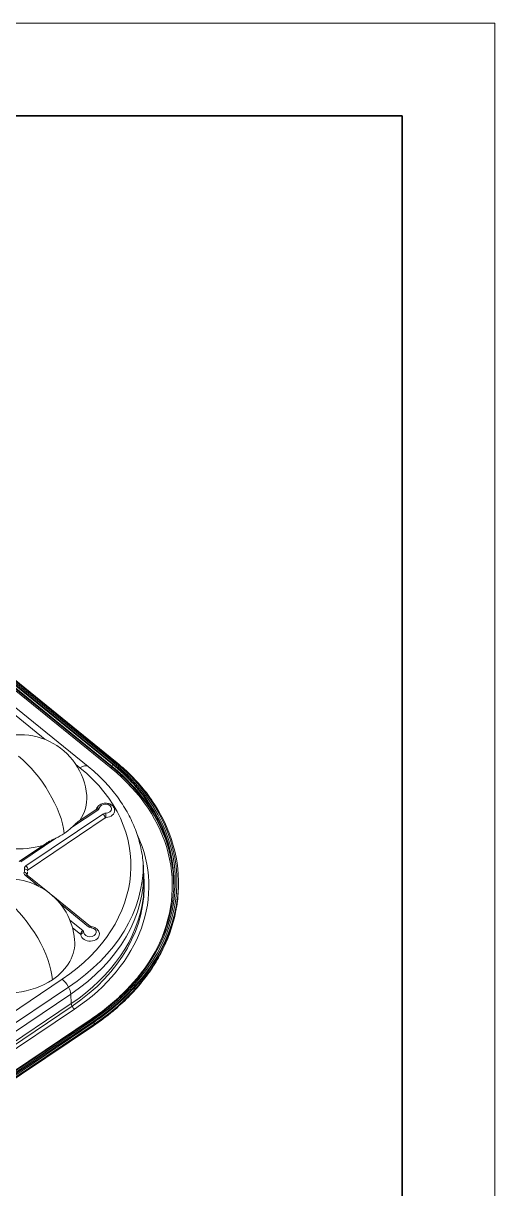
# Model space of a CAD drawing. Header units: millimetres. Extents: x 409 to 2276, y 1039 to 1674.
# Drawn here: x 2122.8 to 2275.8, y 1295.8 to 1673.7 of the extents above; entities that cross this region are included whole.
import ezdxf
from ezdxf.enums import TextEntityAlignment as Align

# ---------------------------------------------------------------- set-up
doc = ezdxf.new("R2010")
doc.units = ezdxf.units.MM
for name, color, linetype, lineweight in [('文字层', 3, 'Continuous', 18), ('粗实线层', 7, 'Continuous', 35), ('细实线层', 7, 'Continuous', 18)]:
    doc.layers.add(name, color=color, linetype=linetype, lineweight=lineweight)
doc.styles.add('标准', font='FSGB2312.ttf', dxfattribs={"width": 0.667})

# ---------------------------------------------------------------- blocks, each defined once
blk = doc.blocks.new('A4图框')
at = {"layer": '粗实线层'}
for p, q in [((138.5, 95), (-138.5, 95)), ((138.5, -95), (138.5, 95))]:
    blk.add_line(p, q, dxfattribs=at)
at = {"layer": '细实线层'}
for p, q in [((148.5, 105), (-148.5, 105)), ((148.5, -105), (148.5, 105))]:
    blk.add_line(p, q, dxfattribs=at)
at = {"layer": '文字层', "style": '标准', "width": 0.667}
blk.add_attdef('图纸编号', text='', height=5.19, rotation=180, dxfattribs=at).set_placement((-113.41, 90), align=Align.MIDDLE_CENTER)
blk = doc.blocks.new('A4A-B-Marked')
blk.add_blockref('A4图框', (0, 0))

msp = doc.modelspace()

# ---------------------------------------------------------------- linework, layer by layer
at = {"layer": '粗实线层', "lineweight": 20}
for p, q in [((2059.054, 1508.479), (2151.715, 1433.452)), ((2151.798, 1433.721), (2059.137, 1508.748)), ((2059.412, 1509.052), (2152.073, 1434.024)), ((2152.447, 1434.275), (2059.785, 1509.303)), ((2152.778, 1434.325), (2060.117, 1509.352)), ((2143.856, 1432.718), (2051.195, 1507.746)), ((2058.689, 1507.166), (2151.35, 1432.138)), ((2058.964, 1507.469), (2151.625, 1432.442)), ((2059.047, 1507.738), (2151.708, 1432.711)), ((2129.898, 1441.479), (2110.085, 1457.521)), ((2141.208, 1432.321), (2139.869, 1433.405)), ((2151.708, 1432.711), (2151.715, 1433.452)), ((2123.66, 1400.461), (2148.658, 1417.262)), ((2147.003, 1418.602), (2138.494, 1412.883)), ((2146.478, 1418.754), (2140.52, 1414.749)), ((2124.355, 1399.247), (2149.353, 1416.048)), ((2130.303, 1407.882), (2121.48, 1401.953)), ((2122.005, 1401.801), (2133.377, 1409.444)), ((2161.977, 1396.724), (2161.83, 1399.775)), ((2127.702, 1393.942), (2123.405, 1397.42)), ((2131.327, 1391.642), (2124.067, 1397.52)), ((2144.667, 1380.84), (2131.837, 1391.228)), ((2173.133, 1393.131), (2173.154, 1393.863)), ((2144.005, 1380.741), (2134.84, 1388.161)), ((2137.954, 1382.866), (2142.133, 1379.482)), ((2138.783, 1380.434), (2141.417, 1378.301)), ((2098.019, 1338.565), (2135.464, 1363.731)), ((2100.062, 1336.015), (2137.507, 1361.181)), ((2100.797, 1333.71), (2138.242, 1358.876)), ((2138.242, 1358.876), (2138.39, 1355.826)), ((2138.39, 1355.826), (2100.945, 1330.66)), ((2101.221, 1329.795), (2138.666, 1354.961)), ((2139.432, 1354.005), (2101.987, 1328.839)), ((2144.834, 1350.797), (2107.389, 1325.631)), ((2145.097, 1350.721), (2107.652, 1325.555)), ((2107.982, 1325.287), (2145.427, 1350.454)), ((2145.692, 1350.116), (2108.247, 1324.949)), ((2108.329, 1324.663), (2145.775, 1349.83)), ((2145.773, 1349.129), (2145.775, 1349.83)), ((2108.118, 1323.444), (2145.563, 1348.61)), ((2145.773, 1349.129), (2108.327, 1323.962))]:
    msp.add_line(p, q, dxfattribs=at)
for centre, end in [((2121.971, 1421.494), 123.90454), ((2118.054, 1374.728), 105.6172)]:
    msp.add_arc(centre, 21.5, 4.73535, end, dxfattribs=at)
for centre, major_axis, ratio, start_param, end_param in [((2121.971, 1421.494), (11.993, -17.844), 0.4310518, 0.6896406, 2.1906128), ((2091.78, 1399.101), (-65.923, -3.191), 0.7344809, 2.2590378, 3.8298341), ((2141.339, 1429.61), (-2.517, -3.109), 0.524149, 3.1413394, 4.1816728), ((2092.043, 1393.679), (80.064, 3.876), 0.7344809, 5.4006304, 6.9714268), ((2092.043, 1393.679), (-80.562, -3.9), 0.7344809, 2.2590378, 3.8298341), ((2151.333, 1432.477), (0.315, 0.389), 0.524149, 4.1816728, 5.7001092), ((2092.109, 1392.323), (-79.486, -3.848), 0.7344809, 3.0899846, 3.8313501), ((2092.093, 1392.644), (79.51, 3.849), 0.7344809, 0.4214024, 0.6882414), ((2152.09, 1433.685), (0.315, 0.389), 0.524149, 1.0400801, 2.5585166), ((2092.059, 1393.357), (79.565, 3.852), 0.7344809, 0.4009821, 0.6882414), ((2092.043, 1393.679), (79.59, 3.853), 0.7344809, 6.2236681, 6.9699098), ((2152.463, 1433.936), (-0.315, -0.389), 0.524149, 3.1413566, 4.1816728), ((2092.109, 1392.323), (79.012, 3.825), 0.7344809, 5.8872582, 6.9714268), ((2121.954, 1421.832), (-21.469, -1.039), 0.7344809, 2.640996, 3.1667878), ((2092.06, 1393.322), (-81.061, -3.924), 0.7344809, 2.5329699, 3.5708736), ((2147.036, 1417.924), (0.558, -0.83), 0.4310518, 3.1415827, 3.1656856), ((2147.036, 1417.924), (0.558, -0.83), 0.4310518, 2.1906128, 3.1415821), ((2147.518, 1418.563), (0.971, -0.239), 0.6629167, 1.7659537, 3.1412596), ((2146.011, 1419.405), (1.498, 0.073), 0.7344809, 5.4006304, 6.0675768), ((2149.452, 1419.021), (-1.998, -0.097), 0.7344809, 1.5920914, 6.0675768), ((2149.651, 1416.458), (1.498, 0.073), 0.7344809, 1.5920914, 2.2590378), ((2148.691, 1416.584), (-0.558, 0.83), 0.4310518, 3.7614091, 5.3322055), ((2149.599, 1416.879), (-0.064, 0.998), 0.0144504, 3.8873746, 5.4581709), ((2149.485, 1418.344), (-2.996, -0.145), 0.7344809, 1.5920914, 3.1425674), ((2092.059, 1393.357), (79.565, 3.852), 0.7344809, 5.7342283, 6.6841674), ((2092.093, 1392.644), (79.51, 3.849), 0.7344809, 6.2325143, 6.7045877), ((2149.684, 1415.78), (0.499, 0.024), 0.7344809, 1.5920914, 2.2590378), ((2121.921, 1422.51), (-21.423, -1.037), 0.7344809, 2.099074, 2.2590378), ((2121.921, 1422.51), (-21.423, -1.037), 0.7344809, 2.2590378, 2.4190015), ((2092.109, 1392.323), (71.416, 3.457), 0.7344809, 5.4006304, 6.5703092), ((2121.954, 1421.832), (-21.469, -1.039), 0.7344809, 1.3892129, 1.877077), ((2124.529, 1398.175), (1.498, 0.073), 0.7344809, 2.841402, 3.8298341), ((2119.705, 1399.029), (-3.496, -0.169), 0.7344809, 2.841402, 3.2474699), ((2123.114, 1397.754), (-0.939, 0.343), 0.6482812, 3.4083, 4.9790963), ((2124.653, 1399.657), (1.498, 0.073), 0.7344809, 2.2590378, 3.2474699), ((2123.201, 1398.791), (-0.982, -0.191), 0.6748292, 3.0442578, 4.6150541), ((2123.693, 1399.783), (-0.558, 0.83), 0.4310518, 3.7614091, 5.3322055), ((2119.738, 1398.351), (-4.495, -0.218), 0.7344809, 2.841402, 3.1421268), ((2124.686, 1398.979), (0.499, 0.024), 0.7344809, 2.2590378, 3.2474699), ((2091.78, 1399.101), (-69.918, -3.385), 0.7344809, 2.2475312, 3.1151544), ((2091.912, 1396.39), (-69.918, -3.385), 0.7344809, 2.2590378, 3.1398618), ((2091.912, 1396.39), (-69.918, -3.385), 0.7344809, 3.1398618, 3.1415799), ((2123.438, 1396.742), (-0.629, -0.777), 0.524149, 3.1416084, 4.1816728), ((2092.109, 1392.323), (-69.918, -3.385), 0.7344809, 2.263365, 3.1515003), ((2092.059, 1393.34), (69.918, 3.385), 0.7344809, 6.1475195, 6.2831725), ((2092.043, 1393.679), (81.088, 3.925), 0.7344809, 5.3992641, 6.2234215), ((2092.096, 1392.591), (81.004, 3.921), 0.7344809, 6.1161527, 6.2264275), ((2118.054, 1374.728), (11.993, -17.844), 0.4310518, 0.6430744, 2.1906128), ((2092.059, 1393.34), (69.918, 3.385), 0.7344809, 5.4006304, 6.1475195), ((2092.096, 1392.591), (81.004, 3.921), 0.7344809, 5.4006304, 6.1161527), ((2142.166, 1378.805), (0.629, 0.777), 0.524149, 1.0400801, 2.6108765), ((2141.01, 1378.727), (1.498, 0.073), 0.7344809, 0.0212951, 0.6882414), ((2144.502, 1378.951), (-1.998, -0.097), 0.7344809, 0.0212951, 4.4967804), ((2144.038, 1380.063), (-0.629, -0.777), 0.524149, 3.1560648, 4.1816728), ((2145.129, 1381.496), (1.498, 0.073), 0.7344809, 3.8298341, 4.4967804), ((2144.893, 1379.727), (-0.111, -0.994), 0.1451873, 3.1419524, 3.9781586), ((2118.038, 1375.067), (-21.469, -1.039), 0.7344809, 2.2590378, 3.1667545), ((2141.042, 1378.05), (0.499, 0.024), 0.7344809, 0.0212951, 0.6882414), ((2142.539, 1378.145), (0.997, 0.077), 0.6784755, 1.5511246, 3.1219209), ((2144.535, 1378.273), (-2.996, -0.145), 0.7344809, 0.0212951, 3.1435755), ((2118.038, 1375.067), (-21.469, -1.039), 0.7344809, 1.0516399, 2.2590378), ((2135.595, 1361.02), (-2.231, 3.32), 0.4310518, 3.7614091, 5.3322055), ((2092.06, 1393.322), (-81.061, -3.924), 0.7344809, 2.2590378, 2.5329699), ((2139.383, 1355.022), (0.837, -1.245), 0.4310518, 3.7614091, 5.3322055), ((2145.113, 1350.382), (0.279, -0.415), 0.4310518, 2.1906128, 3.1415821), ((2145.443, 1350.115), (-0.279, 0.415), 0.4310518, 3.7090493, 5.3322055), ((2144.447, 1350.27), (1.116, -1.66), 0.4310518, 6.2831742, 6.8506419)]:
    msp.add_ellipse(centre, major_axis=major_axis, ratio=ratio, start_param=start_param, end_param=end_param, dxfattribs=at)
for points, knots in [([(2161.811, 1399.681), (2161.802, 1400.103), (2161.746, 1401.432), (2161.476, 1403.66), (2160.99, 1406.352), (2160.311, 1409.016), (2159.451, 1411.646), (2158.409, 1414.235), (2157.189, 1416.776), (2155.792, 1419.264), (2154.224, 1421.69), (2152.486, 1424.049), (2150.584, 1426.334), (2148.523, 1428.539), (2146.287, 1430.676), (2144.691, 1432.042), (2143.856, 1432.718)], [0, 0, 0, 0, 0.0341405, 0.1076793, 0.1812194, 0.2548007, 0.328461, 0.402233, 0.4761426, 0.550208, 0.6244395, 0.6988392, 0.7734029, 0.8481202, 0.922977, 1, 1, 1, 1]), ([(2164.515, 1421.794), (2164.389, 1421.986), (2163.694, 1423.028), (2162.277, 1424.858), (2160.25, 1427.271), (2158.053, 1429.601), (2155.748, 1431.809), (2153.955, 1433.364), (2152.96, 1434.177), (2152.778, 1434.325)], [0, 0, 0, 0, 0.0417611, 0.2274108, 0.4131041, 0.5988374, 0.7846064, 0.9606765, 1, 1, 1, 1]), ([(2146.554, 1418.822), (2146.554, 1418.823), (2146.55, 1418.809), (2146.503, 1418.773), (2146.478, 1418.754)], [0, 0, 0, 0, 0.5838742, 1, 1, 1, 1]), ([(2152.459, 1418.492), (2152.465, 1418.565), (2152.467, 1418.843), (2152.296, 1419.311), (2151.954, 1419.838), (2151.464, 1420.271), (2150.858, 1420.594), (2150.157, 1420.789), (2149.403, 1420.837), (2148.643, 1420.73), (2147.926, 1420.468), (2147.324, 1420.07), (2146.873, 1419.575), (2146.644, 1419.136), (2146.565, 1418.873), (2146.547, 1418.802)], [0, 0, 0, 0, 0.0284223, 0.1100977, 0.1907643, 0.2728874, 0.3578612, 0.4455034, 0.5348001, 0.6250783, 0.7164666, 0.8091102, 0.8917265, 0.9712892, 1, 1, 1, 1]), ([(2138.494, 1412.883), (2138.611, 1412.99), (2138.727, 1413.098), (2138.954, 1413.313), (2139.066, 1413.42), (2139.286, 1413.632), (2139.395, 1413.737), (2139.555, 1413.892), (2139.608, 1413.943), (2139.713, 1414.044), (2139.765, 1414.094), (2139.868, 1414.192), (2139.92, 1414.24), (2140.021, 1414.334), (2140.071, 1414.38), (2140.17, 1414.469), (2140.219, 1414.513), (2140.292, 1414.574), (2140.316, 1414.594), (2140.364, 1414.633), (2140.387, 1414.652), (2140.448, 1414.699), (2140.485, 1414.725), (2140.521, 1414.75)], [0, 0, 0, 0, 0.1563233, 0.1563233, 0.3126465, 0.3126465, 0.4689698, 0.4689698, 0.5471314, 0.5471314, 0.625293, 0.625293, 0.7034547, 0.7034547, 0.7816163, 0.7816163, 0.8597779, 0.8597779, 0.8988587, 0.8988587, 0.9379395, 0.9379395, 1, 1, 1, 1]), ([(2130.303, 1407.882), (2130.365, 1407.924), (2130.429, 1407.964), (2130.572, 1408.052), (2130.651, 1408.099), (2130.773, 1408.167), (2130.813, 1408.189), (2130.894, 1408.234), (2130.935, 1408.256), (2131.057, 1408.321), (2131.138, 1408.363), (2131.301, 1408.446), (2131.382, 1408.487), (2131.625, 1408.607), (2131.787, 1408.685), (2132.109, 1408.839), (2132.269, 1408.915), (2132.589, 1409.066), (2132.748, 1409.141), (2133.064, 1409.292), (2133.221, 1409.367), (2133.377, 1409.444)], [0, 0, 0, 0, 0.0634694, 0.0634694, 0.1415136, 0.1415136, 0.1805357, 0.1805357, 0.2195578, 0.2195578, 0.297602, 0.297602, 0.3756463, 0.3756463, 0.5317347, 0.5317347, 0.6878231, 0.6878231, 0.8439116, 0.8439116, 1, 1, 1, 1]), ([(2124.067, 1397.52), (2124.057, 1397.531), (2124.045, 1397.541), (2124.043, 1397.543), (2124.043, 1397.542)], [0, 0, 0, 0, 0.7005925, 1, 1, 1, 1]), ([(2145.563, 1348.61), (2146.082, 1348.959), (2147.563, 1349.98), (2149.932, 1351.734), (2152.607, 1353.91), (2155.142, 1356.176), (2157.53, 1358.529), (2159.766, 1360.962), (2161.844, 1363.469), (2163.759, 1366.044), (2165.507, 1368.682), (2167.084, 1371.376), (2168.486, 1374.119), (2169.708, 1376.906), (2170.752, 1379.728), (2171.603, 1382.58), (2172.152, 1384.819), (2172.367, 1386.108), (2172.417, 1386.434)], [0, 0, 0, 0, 0.0357391, 0.1032071, 0.1706756, 0.2381295, 0.3055634, 0.3729711, 0.4403461, 0.5076812, 0.5749693, 0.6422035, 0.7093776, 0.7764868, 0.843528, 0.9105004, 0.9774063, 1, 1, 1, 1]), ([(2145.004, 1380.721), (2144.958, 1380.727), (2144.861, 1380.744), (2144.734, 1380.794), (2144.684, 1380.824), (2144.667, 1380.84)], [0, 0, 0, 0, 0.2692304, 0.6282985, 1, 1, 1, 1]), ([(2147.515, 1378.424), (2147.519, 1378.467), (2147.532, 1378.716), (2147.379, 1379.162), (2147.062, 1379.7), (2146.589, 1380.147), (2145.998, 1380.486), (2145.446, 1380.657), (2145.106, 1380.71), (2145.004, 1380.721)], [0, 0, 0, 0, 0.0357242, 0.2102295, 0.381964, 0.5561479, 0.7361947, 0.9221447, 1, 1, 1, 1]), ([(2161.439, 1366.262), (2161.398, 1366.204), (2160.749, 1365.3), (2159.344, 1363.607), (2157.213, 1361.196), (2154.911, 1358.868), (2152.466, 1356.618), (2149.877, 1354.456), (2147.326, 1352.517), (2145.614, 1351.321), (2144.834, 1350.797)], [0, 0, 0, 0, 0.0099051, 0.1553882, 0.300845, 0.4462794, 0.5916955, 0.7370968, 0.8824865, 1, 1, 1, 1])]:
    msp.add_open_spline(points, degree=3, knots=knots, dxfattribs=at)

# ---------------------------------------------------------------- block references
at = {"lineweight": 18, "xscale": 3, "yscale": 3, "zscale": 3}
msp.add_blockref('A4A-B-Marked', (1830.291, 1358.711), dxfattribs=at)

doc.saveas('drawing.dxf')
